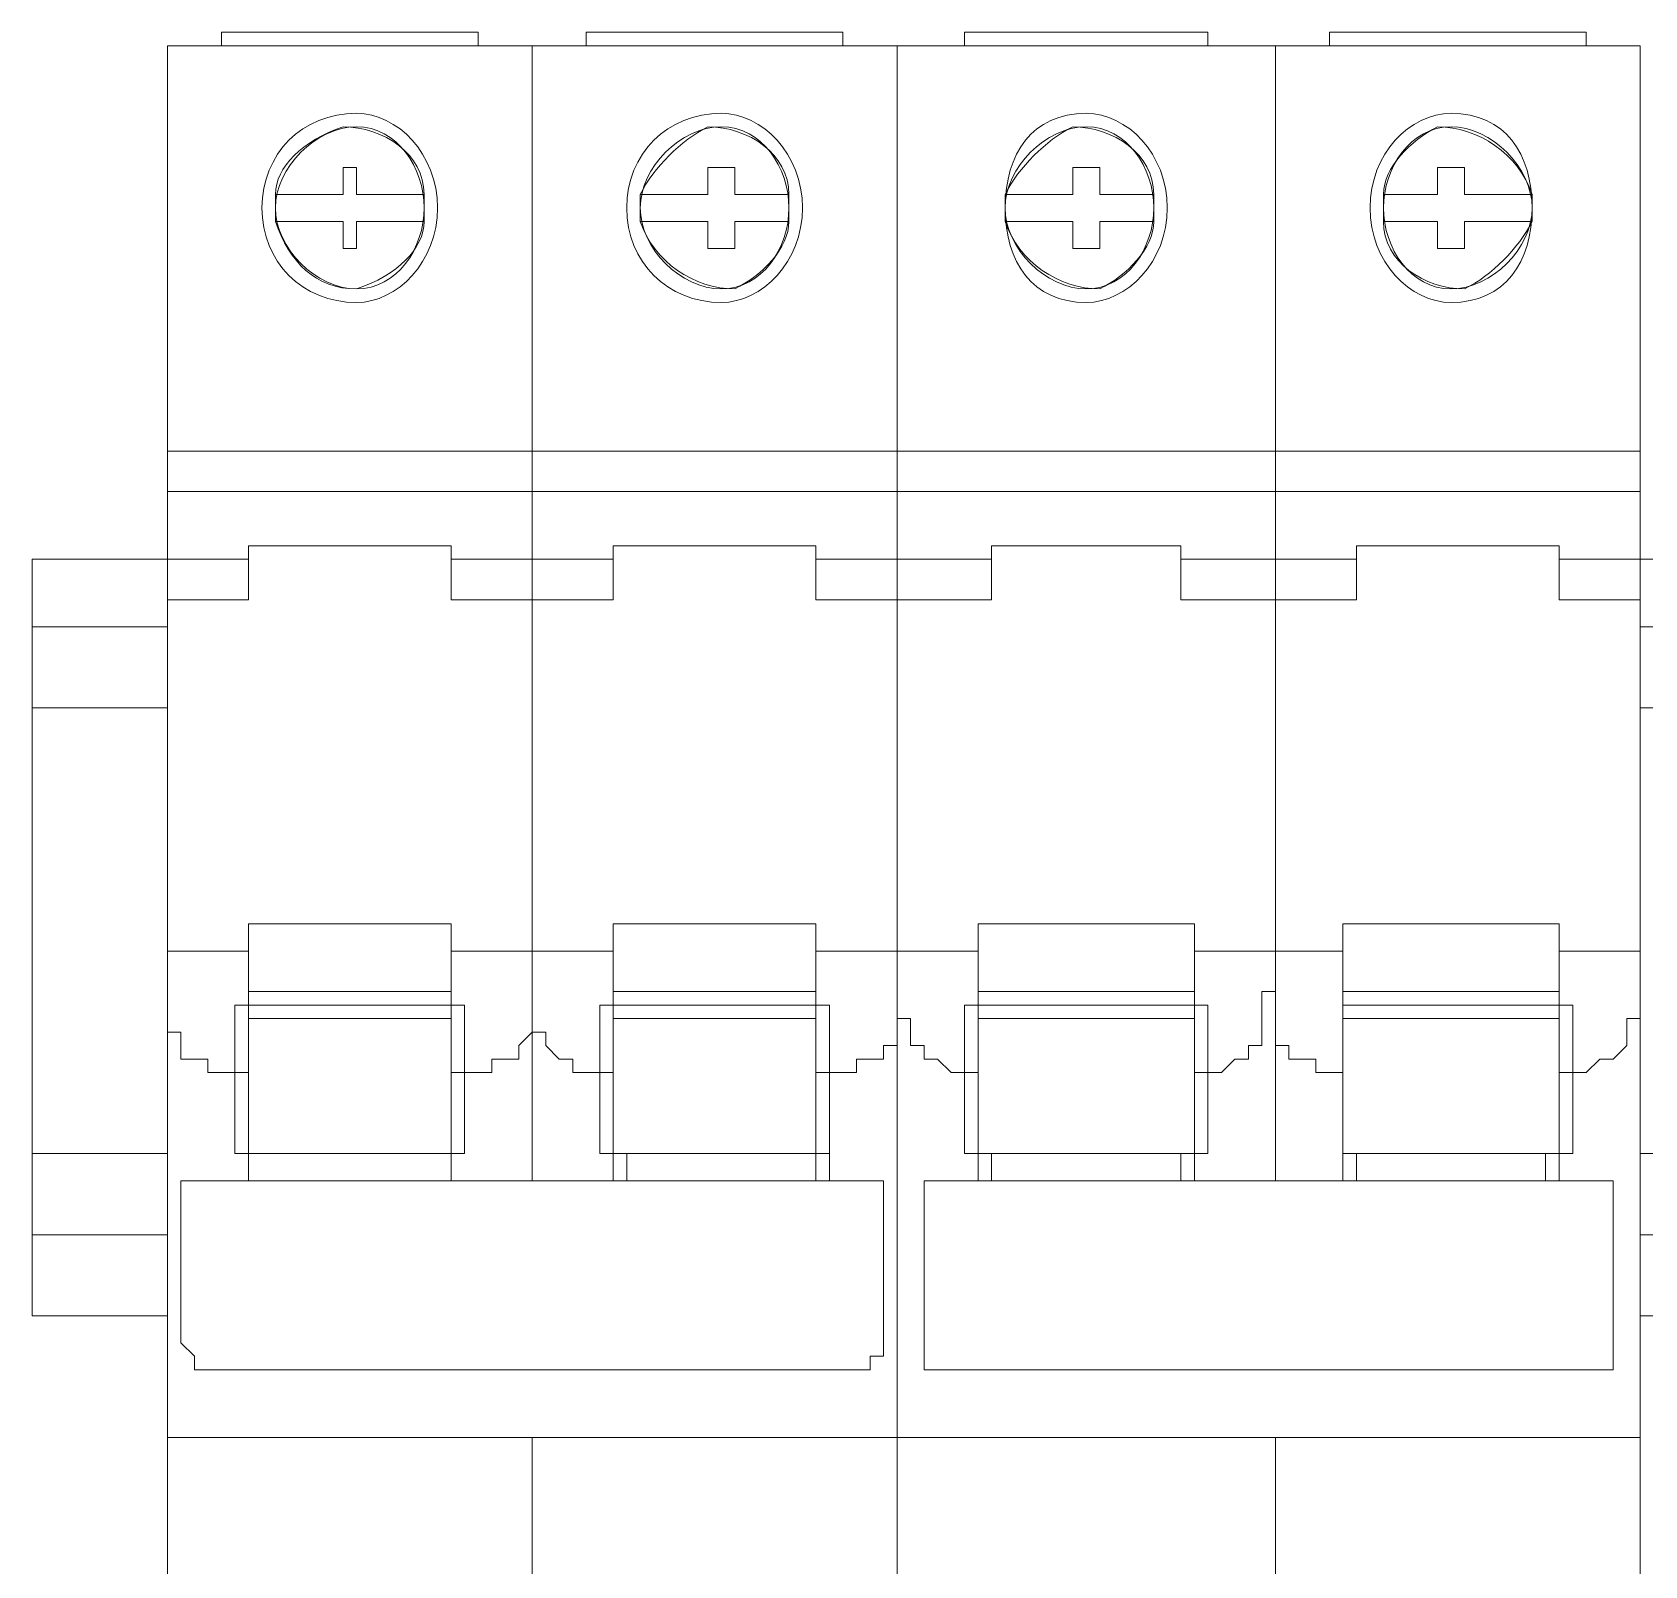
# Model space of a CAD drawing. Header units: millimetres. Extents: x 1004 to 59588, y 686 to 38112.
# Drawn here: x 28071.9 to 28142.1, y 7768.3 to 7835 of the extents above; entities that cross this region are included whole.
import ezdxf

# ---------------------------------------------------------------- set-up
doc = ezdxf.new("R2010")
doc.units = ezdxf.units.MM
doc.layers.add('PDF10_Geometry', color=7, linetype='Continuous')

msp = doc.modelspace()

# ---------------------------------------------------------------- linework, layer by layer
at = {"layer": 'PDF10_Geometry', "lineweight": 18}
for points in [[(28080.164, 7834.431), (28080.164, 7835.019), (28091.34, 7835.019), (28091.34, 7834.431)], [(28096.046, 7834.431), (28096.046, 7835.019), (28107.222, 7835.019), (28107.222, 7834.431)], [(28112.517, 7834.431), (28112.517, 7835.019), (28123.105, 7835.019), (28123.105, 7834.431)], [(28128.399, 7834.431), (28128.399, 7835.019), (28139.575, 7835.019), (28139.575, 7834.431)], [(28077.811, 7815.019), (28093.693, 7815.019), (28093.693, 7795.019), (28093.693, 7785.019), (28093.693, 7795.019), (28093.693, 7815.019), (28109.575, 7815.019), (28126.046, 7815.019), (28126.046, 7795.019), (28126.046, 7815.019), (28126.046, 7816.784), (28126.046, 7834.431), (28109.575, 7834.431), (28109.575, 7756.784), (28109.575, 7834.431), (28093.693, 7834.431), (28093.693, 7816.784), (28109.575, 7816.784), (28126.046, 7816.784), (28126.046, 7815.019), (28141.928, 7815.019)], [(28077.811, 7816.784), (28093.693, 7816.784), (28093.693, 7815.019), (28093.693, 7816.784), (28093.693, 7834.431), (28077.811, 7834.431), (28077.811, 7756.784), (28093.693, 7756.784), (28093.693, 7773.843), (28077.811, 7773.843)], [(28141.928, 7773.843), (28126.046, 7773.843), (28126.046, 7756.784), (28141.928, 7756.784), (28141.928, 7834.431), (28126.046, 7834.431), (28126.046, 7816.784), (28141.928, 7816.784)], [(28081.928, 7827.372), (28081.928, 7827.372)], [(28082.517, 7827.372), (28082.517, 7827.372)], [(28097.811, 7827.372), (28097.811, 7827.372)], [(28098.399, 7827.372), (28098.399, 7827.372)], [(28114.281, 7827.372), (28114.281, 7827.372)], [(28114.281, 7827.372), (28114.281, 7827.372)], [(28130.164, 7827.372), (28130.164, 7827.372)], [(28130.752, 7827.372), (28130.752, 7827.372)], [(28081.34, 7812.078), (28081.34, 7812.666), (28090.164, 7812.666), (28090.164, 7812.078), (28090.164, 7810.313), (28093.693, 7810.313), (28097.222, 7810.313), (28097.222, 7812.078), (28097.222, 7812.666), (28106.046, 7812.666), (28106.046, 7812.078), (28106.046, 7810.313), (28109.575, 7810.313), (28113.693, 7810.313), (28113.693, 7812.078), (28113.693, 7812.666), (28121.928, 7812.666), (28121.928, 7812.078), (28121.928, 7810.313), (28126.046, 7810.313), (28129.575, 7810.313), (28129.575, 7812.078), (28129.575, 7812.666), (28138.399, 7812.666), (28138.399, 7812.078), (28138.399, 7810.313), (28141.928, 7810.313)], [(28077.811, 7810.313), (28081.34, 7810.313), (28081.34, 7812.078), (28077.811, 7812.078), (28071.928, 7812.078), (28071.928, 7779.137), (28077.811, 7779.137), (28077.811, 7812.078)], [(28090.164, 7812.078), (28093.693, 7812.078), (28097.222, 7812.078)], [(28106.046, 7812.078), (28109.575, 7812.078), (28113.693, 7812.078)], [(28121.928, 7812.078), (28126.046, 7812.078), (28129.575, 7812.078)], [(28138.399, 7812.078), (28141.928, 7812.078)], [(28090.164, 7795.019), (28090.164, 7796.196), (28081.34, 7796.196), (28081.34, 7795.019)], [(28106.046, 7795.019), (28106.046, 7796.196), (28097.222, 7796.196), (28097.222, 7795.019)], [(28122.517, 7795.019), (28122.517, 7796.196), (28113.105, 7796.196), (28113.105, 7795.019)], [(28138.399, 7795.019), (28138.399, 7796.196), (28128.987, 7796.196), (28128.987, 7795.019)], [(28077.811, 7795.019), (28077.811, 7795.019)], [(28093.693, 7795.019), (28093.693, 7795.019)], [(28093.693, 7795.019), (28093.693, 7795.019)], [(28109.575, 7795.019), (28109.575, 7795.019)], [(28109.575, 7795.019), (28109.575, 7795.019)], [(28109.575, 7795.019), (28109.575, 7795.019)], [(28109.575, 7794.431), (28109.575, 7793.843), (28109.575, 7793.254), (28109.575, 7792.666), (28109.575, 7792.078), (28110.164, 7792.078), (28110.164, 7791.49), (28110.164, 7790.901), (28110.752, 7790.901), (28110.752, 7790.313), (28111.34, 7790.313), (28111.928, 7789.725), (28112.517, 7789.725), (28113.105, 7789.725), (28113.105, 7785.019), (28113.105, 7789.725), (28113.105, 7795.019), (28109.575, 7795.019)], [(28126.046, 7795.019), (28126.046, 7795.019)], [(28126.046, 7795.019), (28126.046, 7795.019)], [(28141.928, 7795.019), (28141.928, 7795.019)], [(28141.928, 7795.019), (28141.928, 7795.019)], [(28141.928, 7795.019), (28141.928, 7794.431)], [(28077.811, 7794.431), (28077.811, 7794.431)], [(28093.693, 7794.431), (28093.693, 7794.431)], [(28093.693, 7794.431), (28093.693, 7794.431)], [(28109.575, 7794.431), (28109.575, 7794.431)], [(28109.575, 7794.431), (28109.575, 7794.431)], [(28109.575, 7794.431), (28109.575, 7794.431)], [(28126.046, 7794.431), (28126.046, 7794.431)], [(28126.046, 7794.431), (28126.046, 7794.431)], [(28141.928, 7794.431), (28141.928, 7794.431)], [(28141.928, 7794.431), (28141.928, 7794.431)], [(28077.811, 7793.843), (28077.811, 7793.843)], [(28077.811, 7793.254), (28077.811, 7793.254)], [(28081.34, 7793.254), (28090.164, 7793.254)], [(28093.693, 7793.843), (28093.693, 7793.843)], [(28093.693, 7793.843), (28093.693, 7793.843)], [(28093.693, 7793.254), (28093.693, 7793.254)], [(28093.693, 7793.254), (28093.693, 7793.254)], [(28093.693, 7793.254), (28093.693, 7793.254)], [(28097.222, 7793.254), (28106.046, 7793.254)], [(28109.575, 7793.843), (28109.575, 7793.843)], [(28109.575, 7793.843), (28109.575, 7793.843)], [(28109.575, 7793.254), (28109.575, 7793.254)], [(28109.575, 7793.254), (28109.575, 7793.254)], [(28109.575, 7793.254), (28109.575, 7793.254)], [(28113.105, 7793.254), (28122.517, 7793.254)], [(28126.046, 7793.843), (28126.046, 7793.843)], [(28126.046, 7793.843), (28126.046, 7793.843)], [(28126.046, 7793.254), (28126.046, 7793.254)], [(28126.046, 7793.254), (28126.046, 7793.254)], [(28128.987, 7793.254), (28138.399, 7793.254)], [(28141.928, 7793.843), (28141.928, 7793.843)], [(28141.928, 7793.254), (28141.928, 7793.254)], [(28141.928, 7793.254), (28141.928, 7793.254)], [(28077.811, 7792.666), (28077.811, 7792.666)], [(28077.811, 7792.666), (28077.811, 7792.666)], [(28090.164, 7786.196), (28090.752, 7786.196), (28090.752, 7792.666), (28080.752, 7792.666), (28080.752, 7786.196), (28081.34, 7786.196), (28090.164, 7786.196), (28090.164, 7785.019), (28090.164, 7789.725), (28090.164, 7785.019), (28081.34, 7785.019), (28081.34, 7786.196)], [(28081.34, 7792.666), (28090.164, 7792.666)], [(28093.693, 7792.666), (28093.693, 7792.666)], [(28093.693, 7792.666), (28093.693, 7792.666)], [(28093.693, 7792.666), (28093.693, 7792.666)], [(28097.222, 7792.666), (28106.046, 7792.666)], [(28109.575, 7792.666), (28109.575, 7792.666)], [(28109.575, 7792.666), (28109.575, 7792.666)], [(28109.575, 7792.666), (28109.575, 7792.666)], [(28113.693, 7786.196), (28113.105, 7786.196), (28112.517, 7786.196), (28112.517, 7792.666), (28123.105, 7792.666), (28123.105, 7786.196), (28122.517, 7786.196), (28121.928, 7786.196), (28113.693, 7786.196), (28113.693, 7785.019), (28121.928, 7785.019), (28121.928, 7786.196)], [(28113.105, 7792.666), (28122.517, 7792.666)], [(28125.458, 7792.666), (28125.458, 7792.666)], [(28126.046, 7792.666), (28126.046, 7792.666)], [(28126.046, 7792.666), (28126.046, 7792.666)], [(28129.575, 7786.196), (28129.575, 7785.019), (28137.811, 7785.019), (28137.811, 7786.196), (28129.575, 7786.196), (28128.987, 7786.196), (28128.987, 7792.666), (28138.399, 7792.666)], [(28128.987, 7792.666), (28138.987, 7792.666), (28138.987, 7786.196), (28138.399, 7786.196), (28137.811, 7786.196)], [(28141.928, 7792.666), (28141.928, 7792.666)], [(28077.811, 7792.078), (28077.811, 7792.078)], [(28077.811, 7792.078), (28077.811, 7792.078)], [(28081.34, 7792.078), (28090.164, 7792.078)], [(28093.693, 7792.078), (28093.693, 7792.078)], [(28093.693, 7792.078), (28093.693, 7792.078)], [(28093.693, 7792.078), (28093.693, 7792.078)], [(28093.693, 7792.078), (28093.693, 7792.078)], [(28097.222, 7792.078), (28106.046, 7792.078)], [(28109.575, 7792.078), (28109.575, 7792.078)], [(28109.575, 7792.078), (28109.575, 7792.078)], [(28110.164, 7792.078), (28110.164, 7792.078)], [(28113.105, 7792.078), (28122.517, 7792.078)], [(28125.458, 7792.078), (28125.458, 7792.078)], [(28125.458, 7792.078), (28125.458, 7792.078)], [(28126.046, 7792.078), (28126.046, 7792.078)], [(28126.046, 7792.078), (28126.046, 7792.078)], [(28128.987, 7792.078), (28138.399, 7792.078)], [(28141.928, 7792.078), (28141.928, 7792.078)], [(28077.811, 7791.49), (28077.811, 7791.49)], [(28077.811, 7791.49), (28077.811, 7791.49)], [(28093.693, 7791.49), (28093.693, 7791.49)], [(28093.693, 7791.49), (28093.693, 7791.49)], [(28093.693, 7791.49), (28093.693, 7791.49)], [(28094.281, 7791.49), (28094.281, 7791.49)], [(28094.281, 7791.49), (28094.281, 7791.49)], [(28109.575, 7791.49), (28109.575, 7791.49)], [(28109.575, 7791.49), (28109.575, 7791.49)], [(28109.575, 7791.49), (28109.575, 7791.49)], [(28110.164, 7791.49), (28110.164, 7791.49)], [(28110.164, 7791.49), (28110.164, 7791.49)], [(28110.164, 7791.49), (28110.164, 7791.49)], [(28125.458, 7791.49), (28125.458, 7791.49)], [(28125.458, 7791.49), (28125.458, 7791.49)], [(28125.458, 7791.49), (28125.458, 7791.49)], [(28126.046, 7791.49), (28126.046, 7791.49)], [(28126.046, 7791.49), (28126.046, 7791.49)], [(28126.046, 7791.49), (28126.046, 7791.49)], [(28141.34, 7791.49), (28141.34, 7791.49)], [(28141.34, 7791.49), (28141.34, 7791.49)], [(28141.34, 7791.49), (28141.34, 7791.49)], [(28078.399, 7790.901), (28078.399, 7790.901)], [(28078.399, 7790.901), (28078.399, 7790.901)], [(28078.399, 7790.901), (28078.399, 7790.901)], [(28093.105, 7790.901), (28093.105, 7790.901)], [(28093.105, 7790.901), (28093.105, 7790.901)], [(28093.105, 7790.901), (28093.105, 7790.901)], [(28094.281, 7790.901), (28094.281, 7790.901)], [(28094.281, 7790.901), (28094.281, 7790.901)], [(28094.281, 7790.901), (28094.281, 7790.901)], [(28108.987, 7790.901), (28108.987, 7790.901)], [(28108.987, 7790.901), (28108.987, 7790.901)], [(28110.164, 7790.901), (28110.164, 7790.901)], [(28110.164, 7790.901), (28110.164, 7790.901)], [(28125.458, 7790.901), (28125.458, 7790.901)], [(28125.458, 7790.901), (28125.458, 7790.901)], [(28126.046, 7790.901), (28126.046, 7790.901)], [(28126.634, 7790.901), (28126.634, 7790.901)], [(28141.34, 7790.901), (28141.34, 7790.901)], [(28141.34, 7790.901), (28141.34, 7790.901)], [(28141.34, 7790.901), (28141.34, 7790.901)], [(28078.987, 7790.313), (28078.987, 7790.313)], [(28078.987, 7790.313), (28078.987, 7790.313)], [(28078.987, 7790.313), (28078.987, 7790.313)], [(28079.575, 7790.313), (28079.575, 7790.313)], [(28080.164, 7789.725), (28080.164, 7789.725)], [(28080.164, 7789.725), (28080.164, 7789.725)], [(28080.752, 7789.725), (28080.752, 7789.725)], [(28081.34, 7789.725), (28081.34, 7789.725)], [(28090.164, 7789.725), (28090.164, 7789.725)], [(28090.752, 7789.725), (28090.752, 7789.725)], [(28091.34, 7789.725), (28091.34, 7789.725)], [(28091.34, 7789.725), (28091.34, 7789.725)], [(28091.928, 7790.313), (28091.928, 7790.313)], [(28092.517, 7790.313), (28092.517, 7790.313)], [(28092.517, 7790.313), (28092.517, 7790.313)], [(28093.105, 7790.313), (28093.105, 7790.313)], [(28094.869, 7790.313), (28094.869, 7790.313)], [(28094.869, 7790.313), (28094.869, 7790.313)], [(28094.869, 7790.313), (28094.869, 7790.313)], [(28095.458, 7790.313), (28095.458, 7790.313)], [(28095.458, 7790.313), (28095.458, 7790.313)], [(28096.046, 7789.725), (28096.046, 7789.725)], [(28096.634, 7789.725), (28096.634, 7789.725)], [(28097.222, 7789.725), (28097.222, 7789.725)], [(28097.222, 7789.725), (28097.222, 7789.725)], [(28106.046, 7789.725), (28106.046, 7785.019)], [(28106.634, 7789.725), (28106.634, 7789.725)], [(28106.634, 7789.725), (28106.634, 7789.725)], [(28106.634, 7789.725), (28106.634, 7785.019)], [(28107.222, 7789.725), (28107.222, 7789.725)], [(28107.811, 7789.725), (28107.811, 7789.725)], [(28108.399, 7790.313), (28108.399, 7790.313)], [(28108.399, 7790.313), (28108.399, 7790.313)], [(28108.399, 7790.313), (28108.399, 7790.313)], [(28108.987, 7790.313), (28108.987, 7790.313)], [(28110.752, 7790.313), (28110.752, 7790.313)], [(28110.752, 7790.313), (28110.752, 7790.313)], [(28110.752, 7790.313), (28110.752, 7790.313)], [(28111.34, 7790.313), (28111.34, 7790.313)], [(28111.34, 7790.313), (28111.34, 7790.313)], [(28111.928, 7789.725), (28111.928, 7789.725)], [(28111.928, 7789.725), (28111.928, 7789.725)], [(28112.517, 7789.725), (28112.517, 7789.725)], [(28113.105, 7789.725), (28113.105, 7789.725)], [(28113.105, 7789.725), (28113.105, 7789.725)], [(28122.517, 7789.725), (28122.517, 7789.725)], [(28122.517, 7789.725), (28122.517, 7789.725)], [(28123.105, 7789.725), (28123.105, 7789.725)], [(28123.105, 7789.725), (28123.105, 7789.725)], [(28123.693, 7789.725), (28123.693, 7789.725)], [(28124.281, 7790.313), (28124.281, 7790.313)], [(28124.281, 7790.313), (28124.281, 7790.313)], [(28124.281, 7790.313), (28124.281, 7790.313)], [(28124.869, 7790.313), (28124.869, 7790.313)], [(28124.869, 7790.313), (28124.869, 7790.313)], [(28126.634, 7790.313), (28126.634, 7790.313)], [(28126.634, 7790.313), (28126.634, 7790.313)], [(28127.222, 7790.313), (28127.222, 7790.313)], [(28127.222, 7790.313), (28127.222, 7790.313)], [(28127.811, 7789.725), (28127.811, 7789.725)], [(28128.399, 7789.725), (28128.399, 7789.725)], [(28128.399, 7789.725), (28128.399, 7789.725)], [(28128.987, 7789.725), (28128.987, 7789.725)], [(28128.987, 7789.725), (28128.987, 7789.725)], [(28138.399, 7789.725), (28138.399, 7789.725)], [(28138.399, 7789.725), (28138.399, 7789.725)], [(28138.987, 7789.725), (28138.987, 7789.725)], [(28139.575, 7789.725), (28139.575, 7789.725)], [(28139.575, 7789.725), (28139.575, 7789.725)], [(28140.164, 7790.313), (28140.164, 7790.313)], [(28140.164, 7790.313), (28140.164, 7790.313)], [(28140.752, 7790.313), (28140.752, 7790.313)], [(28140.752, 7790.313), (28140.752, 7790.313)], [(28140.752, 7790.313), (28140.752, 7790.313)], [(28081.34, 7786.196), (28081.34, 7786.196)], [(28090.164, 7786.196), (28090.164, 7786.196)], [(28097.811, 7786.196), (28097.811, 7785.019), (28106.046, 7785.019)], [(28106.046, 7786.196), (28106.046, 7786.196)], [(28106.046, 7786.196), (28106.046, 7785.019)], [(28128.987, 7786.196), (28128.987, 7786.196)], [(28078.987, 7777.372), (28078.987, 7777.372)], [(28078.987, 7777.372), (28078.987, 7777.372)], [(28078.987, 7777.372), (28078.987, 7777.372)], [(28078.987, 7777.372), (28078.987, 7777.372)], [(28078.987, 7777.372), (28078.987, 7777.372)], [(28078.987, 7777.372), (28078.987, 7777.372)], [(28108.987, 7777.372), (28108.987, 7777.372)], [(28108.987, 7777.372), (28108.987, 7777.372)], [(28108.987, 7777.372), (28108.987, 7777.372)], [(28108.987, 7777.372), (28108.987, 7777.372)], [(28108.987, 7777.372), (28108.987, 7777.372)], [(28110.752, 7777.372), (28110.752, 7777.372)], [(28110.752, 7777.372), (28110.752, 7777.372)], [(28110.752, 7777.372), (28110.752, 7777.372)], [(28110.752, 7777.372), (28110.752, 7777.372)], [(28110.752, 7777.372), (28110.752, 7777.372)], [(28110.752, 7777.372), (28110.752, 7777.372)], [(28140.752, 7777.372), (28140.752, 7777.372)], [(28140.752, 7777.372), (28140.752, 7777.372)], [(28140.752, 7777.372), (28140.752, 7777.372)], [(28140.752, 7777.372), (28140.752, 7777.372)], [(28140.752, 7777.372), (28140.752, 7777.372)], [(28140.752, 7777.372), (28140.752, 7777.372)], [(28078.987, 7776.784), (28078.987, 7776.784)], [(28078.987, 7776.784), (28078.987, 7776.784)], [(28079.575, 7776.784), (28079.575, 7776.784)], [(28079.575, 7776.784), (28079.575, 7776.784)], [(28079.575, 7776.784), (28079.575, 7776.784)], [(28107.811, 7776.784), (28107.811, 7776.784)], [(28108.399, 7776.784), (28108.399, 7776.784)], [(28108.399, 7776.784), (28108.399, 7776.784)], [(28108.399, 7776.784), (28108.399, 7776.784)], [(28108.399, 7776.784), (28108.399, 7776.784)], [(28111.34, 7776.784), (28111.34, 7776.784)], [(28111.34, 7776.784), (28111.34, 7776.784)], [(28111.34, 7776.784), (28111.34, 7776.784)], [(28111.34, 7776.784), (28111.34, 7776.784)], [(28140.164, 7776.784), (28140.164, 7776.784)], [(28140.164, 7776.784), (28140.164, 7776.784)], [(28140.164, 7776.784), (28140.164, 7776.784)], [(28140.164, 7776.784), (28140.164, 7776.784)], [(28140.752, 7776.784), (28140.752, 7776.784)]]:
    msp.add_lwpolyline(points, dxfattribs=at)
for points in [[(28086.046, 7825.607), (28085.458, 7825.607), (28085.458, 7826.784), (28082.517, 7826.784), (28082.517, 7827.372), (28082.517, 7827.96), (28085.458, 7827.96), (28085.458, 7829.137), (28086.046, 7829.137), (28086.046, 7827.96), (28088.987, 7827.96), (28088.987, 7827.372), (28088.987, 7826.784), (28086.046, 7826.784)], [(28102.517, 7825.607), (28101.34, 7825.607), (28101.34, 7826.784), (28098.399, 7826.784), (28098.399, 7827.372), (28098.399, 7827.96), (28101.34, 7827.96), (28101.34, 7829.137), (28102.517, 7829.137), (28102.517, 7827.96), (28104.869, 7827.96), (28104.869, 7827.372), (28104.869, 7826.784), (28102.517, 7826.784)], [(28118.399, 7825.607), (28117.222, 7825.607), (28117.222, 7826.784), (28114.281, 7826.784), (28114.281, 7827.372), (28114.281, 7827.96), (28117.222, 7827.96), (28117.222, 7829.137), (28118.399, 7829.137), (28118.399, 7827.96), (28120.752, 7827.96), (28120.752, 7827.372), (28120.752, 7826.784), (28118.399, 7826.784)], [(28134.281, 7825.607), (28133.105, 7825.607), (28133.105, 7826.784), (28130.752, 7826.784), (28130.752, 7827.372), (28130.752, 7827.96), (28133.105, 7827.96), (28133.105, 7829.137), (28134.281, 7829.137), (28134.281, 7827.96), (28137.222, 7827.96), (28137.222, 7827.372), (28137.222, 7826.784), (28134.281, 7826.784)], [(28141.928, 7779.137), (28146.046, 7779.137), (28146.046, 7812.078), (28141.928, 7812.078)], [(28071.928, 7805.607), (28077.811, 7805.607), (28077.811, 7809.137), (28071.928, 7809.137)], [(28141.928, 7805.607), (28146.046, 7805.607), (28146.046, 7809.137), (28141.928, 7809.137)], [(28081.34, 7795.019), (28077.811, 7795.019), (28077.811, 7794.431), (28077.811, 7793.843), (28077.811, 7793.254), (28077.811, 7792.666), (28077.811, 7792.078), (28077.811, 7791.49), (28078.399, 7791.49), (28078.399, 7790.901), (28078.399, 7790.313), (28078.987, 7790.313), (28079.575, 7790.313), (28079.575, 7789.725), (28080.164, 7789.725), (28080.752, 7789.725), (28081.34, 7789.725), (28081.34, 7785.019), (28081.34, 7789.725)], [(28090.164, 7789.725), (28090.752, 7789.725), (28091.34, 7789.725), (28091.928, 7789.725), (28091.928, 7790.313), (28092.517, 7790.313), (28093.105, 7790.313), (28093.105, 7790.901), (28093.693, 7791.49), (28093.693, 7792.078), (28093.693, 7792.666), (28093.693, 7793.254), (28093.693, 7793.843), (28093.693, 7794.431), (28093.693, 7795.019), (28090.164, 7795.019)], [(28097.222, 7795.019), (28093.693, 7795.019), (28093.693, 7794.431), (28093.693, 7793.843), (28093.693, 7793.254), (28093.693, 7792.666), (28093.693, 7792.078), (28093.693, 7791.49), (28094.281, 7791.49), (28094.281, 7790.901), (28094.869, 7790.313), (28095.458, 7790.313), (28095.458, 7789.725), (28096.046, 7789.725), (28096.634, 7789.725), (28097.222, 7789.725), (28097.222, 7785.019), (28097.222, 7789.725)], [(28106.634, 7789.725), (28107.222, 7789.725), (28107.811, 7789.725), (28107.811, 7790.313), (28108.399, 7790.313), (28108.987, 7790.313), (28108.987, 7790.901), (28109.575, 7790.901), (28109.575, 7791.49), (28109.575, 7792.078), (28109.575, 7792.666), (28109.575, 7793.254), (28109.575, 7793.843), (28109.575, 7794.431), (28109.575, 7795.019), (28106.046, 7795.019), (28106.046, 7789.725)], [(28109.575, 7794.431), (28109.575, 7795.019)], [(28122.517, 7789.725), (28123.105, 7789.725), (28123.693, 7789.725), (28124.281, 7790.313), (28124.869, 7790.313), (28124.869, 7790.901), (28125.458, 7790.901), (28125.458, 7791.49), (28125.458, 7792.078), (28125.458, 7792.666), (28125.458, 7793.254), (28126.046, 7793.254), (28126.046, 7793.843), (28126.046, 7794.431), (28126.046, 7795.019), (28122.517, 7795.019)], [(28126.046, 7785.019), (28126.046, 7795.019)], [(28128.987, 7795.019), (28126.046, 7795.019), (28126.046, 7794.431), (28126.046, 7793.843), (28126.046, 7793.254), (28126.046, 7792.666), (28126.046, 7792.078), (28126.046, 7791.49), (28126.046, 7790.901), (28126.634, 7790.901), (28126.634, 7790.313), (28127.222, 7790.313), (28127.811, 7790.313), (28127.811, 7789.725), (28128.399, 7789.725), (28128.987, 7789.725), (28128.987, 7785.019), (28128.987, 7789.725)], [(28138.399, 7789.725), (28138.987, 7789.725), (28139.575, 7789.725), (28140.164, 7790.313), (28140.752, 7790.313), (28141.34, 7790.901), (28141.34, 7791.49), (28141.34, 7792.078), (28141.928, 7792.078), (28141.928, 7792.666), (28141.928, 7793.254), (28141.928, 7793.843), (28141.928, 7794.431), (28141.928, 7795.019), (28138.399, 7795.019)], [(28106.634, 7786.196), (28106.634, 7792.666), (28096.634, 7792.666), (28096.634, 7786.196), (28097.222, 7786.196), (28097.811, 7786.196), (28106.046, 7786.196)], [(28122.517, 7785.019), (28122.517, 7789.725)], [(28138.399, 7785.019), (28138.399, 7789.725)], [(28071.928, 7782.666), (28077.811, 7782.666), (28077.811, 7786.196), (28071.928, 7786.196)], [(28141.928, 7782.666), (28146.046, 7782.666), (28146.046, 7786.196), (28141.928, 7786.196)], [(28107.811, 7776.784), (28108.399, 7776.784), (28108.399, 7777.372), (28108.987, 7777.372), (28108.987, 7777.96), (28108.987, 7785.019), (28078.399, 7785.019), (28078.399, 7777.96), (28078.987, 7777.372), (28078.987, 7776.784), (28079.575, 7776.784)], [(28140.164, 7776.784), (28140.752, 7776.784), (28140.752, 7777.372), (28140.752, 7777.96), (28140.752, 7785.019), (28110.752, 7785.019), (28110.752, 7777.96), (28110.752, 7777.372), (28110.752, 7776.784), (28111.34, 7776.784), (28111.928, 7776.784)], [(28126.046, 7756.784), (28126.046, 7773.843), (28109.575, 7773.843), (28093.693, 7773.843), (28093.693, 7756.784), (28109.575, 7756.784)]]:
    msp.add_lwpolyline(points, close=True, dxfattribs=at)
for points in [[(28086.046, 7831.49), (28083.693, 7831.49), (28081.928, 7829.725), (28081.928, 7827.372)], [(28089.575, 7827.372), (28089.575, 7829.725), (28087.811, 7831.49), (28086.046, 7831.49)], [(28101.928, 7831.49), (28099.575, 7831.49), (28097.811, 7829.725), (28097.811, 7827.372)], [(28105.458, 7827.372), (28105.458, 7829.725), (28103.693, 7831.49), (28101.928, 7831.49)], [(28117.811, 7831.49), (28115.458, 7831.49), (28114.281, 7829.725), (28114.281, 7827.372)], [(28121.34, 7827.372), (28121.34, 7829.725), (28119.575, 7831.49), (28117.811, 7831.49)], [(28133.693, 7831.49), (28131.928, 7831.49), (28130.164, 7829.725), (28130.164, 7827.372)], [(28137.222, 7827.372), (28137.222, 7829.725), (28136.046, 7831.49), (28133.693, 7831.49)], [(28086.046, 7830.901), (28084.281, 7830.901), (28082.517, 7829.137), (28082.517, 7827.372)], [(28085.458, 7830.901), (28083.693, 7830.313), (28082.517, 7829.137), (28082.517, 7827.96)], [(28086.046, 7830.901), (28084.281, 7830.901), (28082.517, 7829.137), (28082.517, 7827.372)], [(28088.987, 7827.96), (28088.987, 7829.725), (28087.222, 7830.901), (28085.458, 7830.901)], [(28088.987, 7827.372), (28088.987, 7829.137), (28087.811, 7830.901), (28086.046, 7830.901)], [(28088.987, 7827.372), (28088.987, 7829.137), (28087.811, 7830.901), (28086.046, 7830.901)], [(28101.928, 7830.901), (28100.164, 7830.901), (28098.399, 7829.137), (28098.399, 7827.372)], [(28101.34, 7830.901), (28100.164, 7830.313), (28098.987, 7829.137), (28098.399, 7827.96)], [(28101.928, 7830.901), (28100.164, 7830.901), (28098.399, 7829.137), (28098.399, 7827.372)], [(28104.869, 7827.96), (28104.869, 7829.725), (28103.105, 7830.901), (28101.34, 7830.901)], [(28104.869, 7827.372), (28104.869, 7829.137), (28103.693, 7830.901), (28101.928, 7830.901)], [(28104.869, 7827.372), (28104.869, 7829.137), (28103.693, 7830.901), (28101.928, 7830.901)], [(28117.811, 7830.901), (28116.046, 7830.901), (28114.281, 7829.137), (28114.281, 7827.372)], [(28117.222, 7830.901), (28116.046, 7830.313), (28114.869, 7829.137), (28114.281, 7827.96)], [(28117.811, 7830.901), (28116.046, 7830.901), (28114.281, 7829.137), (28114.281, 7827.372)], [(28120.752, 7827.96), (28120.752, 7829.725), (28118.987, 7830.901), (28117.222, 7830.901)], [(28120.752, 7827.372), (28120.752, 7829.137), (28119.575, 7830.901), (28117.811, 7830.901)], [(28120.752, 7827.372), (28120.752, 7829.137), (28119.575, 7830.901), (28117.811, 7830.901)], [(28133.693, 7830.901), (28131.928, 7830.901), (28130.752, 7829.137), (28130.752, 7827.372)], [(28133.105, 7830.901), (28131.928, 7830.313), (28130.752, 7829.137), (28130.752, 7827.96)], [(28133.693, 7830.901), (28131.928, 7830.901), (28130.752, 7829.137), (28130.752, 7827.372)], [(28137.222, 7827.96), (28136.634, 7829.725), (28134.869, 7830.901), (28133.105, 7830.901)], [(28137.222, 7827.372), (28137.222, 7829.137), (28135.458, 7830.901), (28133.693, 7830.901)], [(28137.222, 7827.372), (28137.222, 7829.137), (28135.458, 7830.901), (28133.693, 7830.901)], [(28081.928, 7827.372), (28081.928, 7825.019), (28083.693, 7823.254), (28086.046, 7823.254)], [(28082.517, 7827.372), (28082.517, 7825.607), (28084.281, 7823.843), (28086.046, 7823.843)], [(28082.517, 7827.372), (28082.517, 7825.607), (28084.281, 7823.843), (28086.046, 7823.843)], [(28086.046, 7823.254), (28087.811, 7823.254), (28089.575, 7825.019), (28089.575, 7827.372)], [(28086.046, 7823.843), (28087.811, 7823.843), (28088.987, 7825.607), (28088.987, 7827.372)], [(28086.046, 7823.843), (28087.811, 7823.843), (28088.987, 7825.607), (28088.987, 7827.372)], [(28097.811, 7827.372), (28097.811, 7825.019), (28099.575, 7823.254), (28101.928, 7823.254)], [(28098.399, 7827.372), (28098.399, 7825.607), (28100.164, 7823.843), (28101.928, 7823.843)], [(28098.399, 7827.372), (28098.399, 7825.607), (28100.164, 7823.843), (28101.928, 7823.843)], [(28101.928, 7823.254), (28103.693, 7823.254), (28105.458, 7825.019), (28105.458, 7827.372)], [(28101.928, 7823.843), (28103.693, 7823.843), (28104.869, 7825.607), (28104.869, 7827.372)], [(28101.928, 7823.843), (28103.693, 7823.843), (28104.869, 7825.607), (28104.869, 7827.372)], [(28114.281, 7827.372), (28114.281, 7825.019), (28115.458, 7823.254), (28117.811, 7823.254)], [(28114.281, 7827.372), (28114.281, 7825.607), (28116.046, 7823.843), (28117.811, 7823.843)], [(28114.281, 7827.372), (28114.281, 7825.607), (28116.046, 7823.843), (28117.811, 7823.843)], [(28117.811, 7823.254), (28119.575, 7823.254), (28121.34, 7825.019), (28121.34, 7827.372)], [(28117.811, 7823.843), (28119.575, 7823.843), (28120.752, 7825.607), (28120.752, 7827.372)], [(28117.811, 7823.843), (28119.575, 7823.843), (28120.752, 7825.607), (28120.752, 7827.372)], [(28130.164, 7827.372), (28130.164, 7825.019), (28131.928, 7823.254), (28133.693, 7823.254)], [(28130.752, 7827.372), (28130.752, 7825.607), (28131.928, 7823.843), (28133.693, 7823.843)], [(28130.752, 7827.372), (28130.752, 7825.607), (28131.928, 7823.843), (28133.693, 7823.843)], [(28133.693, 7823.254), (28136.046, 7823.254), (28137.222, 7825.019), (28137.222, 7827.372)], [(28133.693, 7823.843), (28135.458, 7823.843), (28137.222, 7825.607), (28137.222, 7827.372)], [(28133.693, 7823.843), (28135.458, 7823.843), (28137.222, 7825.607), (28137.222, 7827.372)], [(28082.517, 7826.784), (28083.105, 7825.019), (28084.281, 7823.843), (28086.046, 7823.843)], [(28086.046, 7823.843), (28087.811, 7824.431), (28088.987, 7825.607), (28088.987, 7826.784)], [(28098.399, 7826.784), (28098.987, 7825.019), (28100.752, 7823.843), (28102.517, 7823.843)], [(28102.517, 7823.843), (28103.693, 7824.431), (28104.869, 7825.607), (28104.869, 7826.784)], [(28114.281, 7826.784), (28114.869, 7825.019), (28116.634, 7823.843), (28118.399, 7823.843)], [(28118.399, 7823.843), (28119.575, 7824.431), (28120.752, 7825.607), (28120.752, 7826.784)], [(28130.752, 7826.784), (28130.752, 7825.019), (28132.517, 7823.843), (28134.281, 7823.843)], [(28134.281, 7823.843), (28135.458, 7824.431), (28136.634, 7825.607), (28137.222, 7826.784)]]:
    msp.add_open_spline(points, degree=3, dxfattribs=at)

doc.saveas('drawing.dxf')
